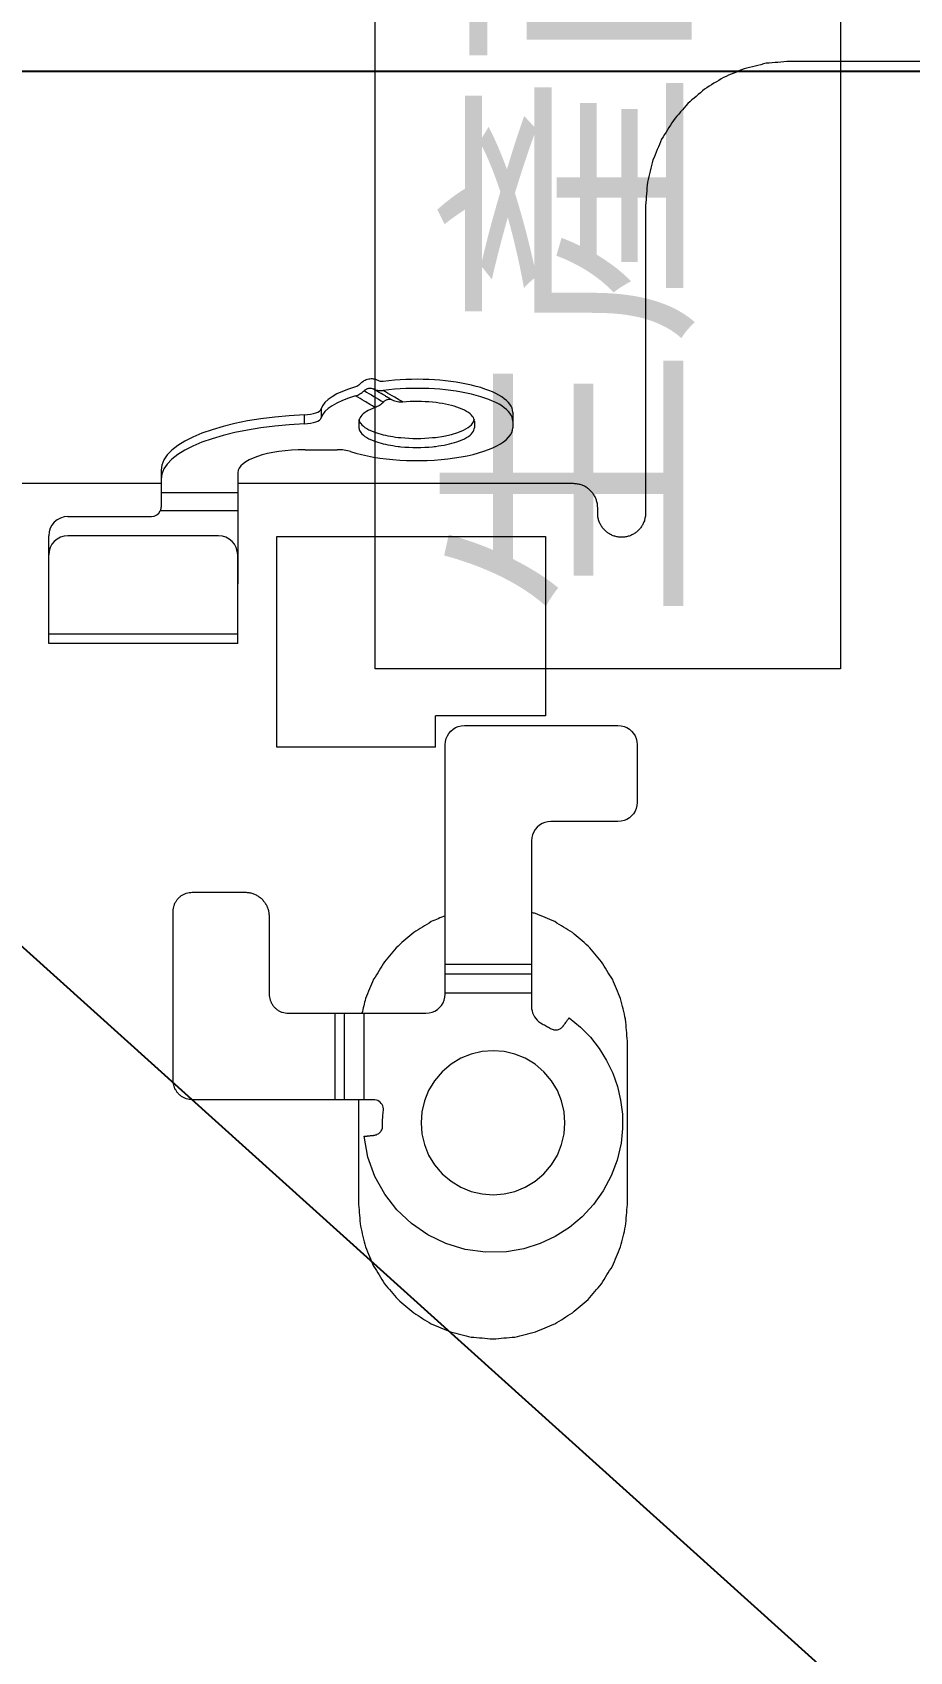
# Model space of a CAD drawing. Header units: millimetres. Extents: x 1863 to 2194, y 977 to 1295.
# Drawn here: x 1919.47 to 1928.61, y 1222.01 to 1238.87 of the extents above; entities that cross this region are included whole.
import ezdxf

# ---------------------------------------------------------------- set-up
doc = ezdxf.new("R2010")
doc.units = ezdxf.units.MM
doc.layers.add('05 Tray 實際版框', color=220, linetype='Continuous', lineweight=25)
doc.layers.add('2', color=7, linetype='Continuous', true_color=0xffffff)
doc.layers.add('BMLJ', color=4, linetype='Continuous')
doc.styles.add('CHINE', font='')
doc.styles.get("Standard").update_dxf_attribs({"font": 'txt', "bigfont": 'gbcbig.shx'})
doc.styles.get('CHINE').set_extended_font_data('微軟正黑體')
doc.dimstyles.new('ISO-25', dxfattribs={"dimtxt": 2.5, "dimasz": 2.5, "dimexe": 1.25, "dimexo": 0.625, "dimtad": 1, "dimtxsty": 'Standard', "dimcen": 2.5, "dimadec": 0, "dimazin": 0, "dimtfac": 1, "dimtmove": 0, "dimatfit": 3, "dimfxl": 1, "dimarcsym": 0})

# ---------------------------------------------------------------- blocks, each defined once
blk = doc.blocks.new('*D8')
at = {"layer": 'BMLJ', "color": 0, "lineweight": -2, "transparency": 16777216}
for p, q in [((2012.465, 1238.46), (1865.418, 1238.46)), ((1866.668, 1235.96), (1866.668, 1154.96)), ((2012.465, 1152.46), (1865.418, 1152.46))]:
    blk.add_line(p, q, dxfattribs=at)
at = {"layer": 'BMLJ', "color": 0, "transparency": 16777216}
for points in [[(1866.251, 1235.96), (1867.084, 1235.96), (1866.668, 1238.46)], [(1866.251, 1154.96), (1867.084, 1154.96), (1866.668, 1152.46)]]:
    blk.add_solid(points, dxfattribs=at)
at = {"layer": 'BMLJ', "color": 0, "transparency": 16777216, "insert": (1864.793, 1195.46), "char_height": 2.5, "attachment_point": 5, "rotation": 90}
blk.add_mtext('86', dxfattribs=at)

msp = doc.modelspace()

# ---------------------------------------------------------------- linework, layer by layer
at = {"layer": '05 Tray 實際版框', "color": 5, "lineweight": 13}
msp.add_lwpolyline([(1923.04, 1232.24), (1923.04, 1249.121), (1927.889, 1249.121), (1927.889, 1232.24)], close=True, dxfattribs=at)
at = {"layer": '2', "color": 35, "linetype": 'Continuous', "lineweight": 18}
for p, q in [((1922.304, 1234.79), (1922.304, 1234.884)), ((1922.478, 1234.945), (1922.478, 1234.851)), ((1924.474, 1234.912), (1924.474, 1234.75)), ((1922.874, 1234.742), (1922.874, 1234.818)), ((1924.074, 1234.818), (1924.074, 1234.75)), ((1922.31, 1234.521), (1922.645, 1234.521)), ((1920.81, 1234.307), (1920.81, 1233.925)), ((1921.61, 1234.282), (1921.61, 1233.124)), ((1920.81, 1234.074), (1921.61, 1234.074)), ((1919.84, 1233.825), (1920.71, 1233.825)), ((1921.61, 1233.886), (1920.802, 1233.886)), ((1919.64, 1232.505), (1919.64, 1233.625)), ((1921.409, 1233.625), (1919.84, 1233.625)), ((1921.609, 1232.505), (1921.609, 1233.425)), ((1921.61, 1233.124), (1921.609, 1233.124)), ((1919.64, 1232.605), (1921.609, 1232.605)), ((1921.609, 1232.505), (1919.64, 1232.505)), ((1923.671, 1231.423), (1923.671, 1231.75)), ((1924.814, 1231.75), (1923.671, 1231.75)), ((1923.852, 1231.612), (1923.878, 1231.628)), ((1923.878, 1231.628), (1923.907, 1231.64)), ((1923.907, 1231.64), (1923.938, 1231.647)), ((1923.938, 1231.647), (1923.97, 1231.65)), ((1923.97, 1231.65), (1925.57, 1231.65)), ((1925.57, 1231.65), (1925.603, 1231.647)), ((1925.603, 1231.647), (1925.634, 1231.64)), ((1925.634, 1231.64), (1925.662, 1231.628)), ((1925.662, 1231.628), (1925.689, 1231.612)), ((1923.771, 1231.45), (1923.774, 1231.483)), ((1923.771, 1228.854), (1923.771, 1231.45)), ((1923.774, 1231.483), (1923.781, 1231.513)), ((1923.781, 1231.513), (1923.793, 1231.542)), ((1923.793, 1231.542), (1923.809, 1231.568)), ((1923.809, 1231.568), (1923.829, 1231.592)), ((1923.829, 1231.592), (1923.852, 1231.612)), ((1925.689, 1231.612), (1925.712, 1231.592)), ((1925.712, 1231.592), (1925.732, 1231.568)), ((1925.732, 1231.568), (1925.748, 1231.542)), ((1925.748, 1231.542), (1925.76, 1231.513)), ((1925.76, 1231.513), (1925.767, 1231.483)), ((1925.767, 1231.483), (1925.77, 1231.45)), ((1925.77, 1231.45), (1925.77, 1230.85)), ((1925.76, 1230.787), (1925.748, 1230.758)), ((1925.767, 1230.818), (1925.76, 1230.787)), ((1925.77, 1230.85), (1925.767, 1230.818)), ((1924.753, 1230.612), (1924.729, 1230.592)), ((1924.779, 1230.628), (1924.753, 1230.612)), ((1924.808, 1230.64), (1924.779, 1230.628)), ((1924.838, 1230.648), (1924.808, 1230.64)), ((1924.871, 1230.65), (1924.838, 1230.648)), ((1925.57, 1230.65), (1924.871, 1230.65)), ((1925.603, 1230.653), (1925.57, 1230.65)), ((1925.634, 1230.66), (1925.603, 1230.653)), ((1925.662, 1230.673), (1925.634, 1230.66)), ((1925.689, 1230.689), (1925.662, 1230.673)), ((1925.712, 1230.709), (1925.689, 1230.689)), ((1925.732, 1230.732), (1925.712, 1230.709)), ((1925.748, 1230.758), (1925.732, 1230.732)), ((1924.673, 1230.483), (1924.67, 1230.45)), ((1924.67, 1230.45), (1924.67, 1228.722)), ((1924.68, 1230.513), (1924.673, 1230.483)), ((1924.693, 1230.542), (1924.68, 1230.513)), ((1924.709, 1230.568), (1924.693, 1230.542)), ((1924.729, 1230.592), (1924.709, 1230.568)), ((1923.771, 1229.164), (1924.67, 1229.164)), ((1923.771, 1229.064), (1924.67, 1229.064)), ((1923.732, 1228.736), (1923.749, 1228.762)), ((1923.749, 1228.762), (1923.761, 1228.791)), ((1923.761, 1228.791), (1923.768, 1228.822)), ((1923.768, 1228.822), (1923.771, 1228.854)), ((1924.67, 1228.864), (1923.771, 1228.864)), ((1922.623, 1228.654), (1923.57, 1228.654)), ((1922.623, 1227.754), (1922.623, 1228.654)), ((1922.723, 1227.754), (1922.723, 1228.654)), ((1922.923, 1228.654), (1922.923, 1227.754)), ((1923.57, 1228.654), (1923.603, 1228.657)), ((1923.603, 1228.657), (1923.634, 1228.664)), ((1923.634, 1228.664), (1923.663, 1228.676)), ((1923.663, 1228.676), (1923.689, 1228.693)), ((1923.689, 1228.693), (1923.712, 1228.713)), ((1923.712, 1228.713), (1923.732, 1228.736)), ((1924.67, 1228.722), (1924.671, 1228.7)), ((1924.671, 1228.7), (1924.675, 1228.678)), ((1924.675, 1228.678), (1924.681, 1228.657)), ((1924.681, 1228.657), (1924.69, 1228.636)), ((1924.69, 1228.636), (1924.7, 1228.617)), ((1924.7, 1228.617), (1924.713, 1228.599)), ((1924.713, 1228.599), (1924.728, 1228.583)), ((1925.045, 1228.584), (1925.052, 1228.593)), ((1925.052, 1228.593), (1925.057, 1228.601)), ((1925.057, 1228.601), (1925.059, 1228.603)), ((1925.059, 1228.603), (1925.061, 1228.605)), ((1925.061, 1228.605), (1925.062, 1228.606)), ((1925.062, 1228.606), (1925.179, 1228.511)), ((1925.062, 1228.606), (1925.062, 1228.606)), ((1924.728, 1228.583), (1924.744, 1228.568)), ((1924.744, 1228.568), (1924.762, 1228.555)), ((1924.762, 1228.555), (1924.782, 1228.543)), ((1924.868, 1228.496), (1924.876, 1228.491)), ((1924.876, 1228.491), (1924.884, 1228.487)), ((1924.884, 1228.487), (1924.894, 1228.484)), ((1924.894, 1228.484), (1924.903, 1228.482)), ((1924.903, 1228.482), (1924.913, 1228.481)), ((1924.913, 1228.481), (1924.922, 1228.481)), ((1924.922, 1228.481), (1924.932, 1228.482)), ((1924.932, 1228.482), (1924.941, 1228.483)), ((1924.941, 1228.483), (1924.951, 1228.486)), ((1924.951, 1228.486), (1924.959, 1228.489)), ((1924.959, 1228.489), (1924.967, 1228.493)), ((1924.967, 1228.493), (1924.975, 1228.498)), ((1924.975, 1228.498), (1924.982, 1228.503)), ((1924.982, 1228.503), (1924.99, 1228.509)), ((1924.99, 1228.509), (1924.996, 1228.515)), ((1924.996, 1228.515), (1925.001, 1228.522)), ((1925.001, 1228.522), (1925.007, 1228.531)), ((1925.02, 1228.549), (1925.026, 1228.557)), ((1925.026, 1228.557), (1925.032, 1228.564)), ((1925.032, 1228.564), (1925.036, 1228.571)), ((1925.036, 1228.571), (1925.041, 1228.578)), ((1925.041, 1228.578), (1925.045, 1228.584)), ((1925.179, 1228.511), (1925.284, 1228.404)), ((1924.154, 1228.255), (1924.041, 1228.229)), ((1924.269, 1228.264), (1924.154, 1228.255)), ((1924.383, 1228.255), (1924.269, 1228.264)), ((1924.496, 1228.229), (1924.383, 1228.255)), ((1925.284, 1228.404), (1925.375, 1228.288)), ((1925.375, 1228.288), (1925.452, 1228.163)), ((1923.831, 1228.124), (1923.738, 1228.044)), ((1923.933, 1228.185), (1923.831, 1228.124)), ((1924.041, 1228.229), (1923.933, 1228.185)), ((1924.604, 1228.185), (1924.496, 1228.229)), ((1924.706, 1228.124), (1924.604, 1228.185)), ((1924.799, 1228.044), (1924.706, 1228.124)), ((1925.452, 1228.163), (1925.516, 1228.031)), ((1923.659, 1227.952), (1923.598, 1227.85)), ((1923.738, 1228.044), (1923.659, 1227.952)), ((1924.878, 1227.952), (1924.799, 1228.044)), ((1924.939, 1227.85), (1924.878, 1227.952)), ((1925.516, 1228.031), (1925.564, 1227.892)), ((1923.026, 1227.754), (1922.623, 1227.754)), ((1923.027, 1227.754), (1923.026, 1227.754)), ((1923.054, 1227.75), (1923.038, 1227.754)), ((1923.069, 1227.745), (1923.054, 1227.75)), ((1923.082, 1227.737), (1923.069, 1227.745)), ((1923.554, 1227.742), (1923.527, 1227.629)), ((1923.598, 1227.85), (1923.554, 1227.742)), ((1924.983, 1227.742), (1924.939, 1227.85)), ((1925.01, 1227.629), (1924.983, 1227.742)), ((1925.564, 1227.892), (1925.598, 1227.749)), ((1925.598, 1227.749), (1925.616, 1227.602)), ((1923.094, 1227.728), (1923.082, 1227.737)), ((1923.105, 1227.716), (1923.094, 1227.728)), ((1923.113, 1227.704), (1923.105, 1227.716)), ((1923.12, 1227.69), (1923.113, 1227.704)), ((1923.124, 1227.675), (1923.12, 1227.69)), ((1923.12, 1227.58), (1923.121, 1227.596)), ((1923.12, 1227.564), (1923.12, 1227.58)), ((1923.121, 1227.596), (1923.123, 1227.612)), ((1923.123, 1227.612), (1923.124, 1227.627)), ((1923.126, 1227.659), (1923.124, 1227.675)), ((1923.124, 1227.627), (1923.126, 1227.643)), ((1923.126, 1227.643), (1923.126, 1227.659)), ((1923.527, 1227.629), (1923.519, 1227.514)), ((1925.018, 1227.514), (1925.01, 1227.629)), ((1925.616, 1227.602), (1925.617, 1227.453)), ((1923.079, 1227.403), (1923.087, 1227.409)), ((1923.087, 1227.409), (1923.093, 1227.416)), ((1923.093, 1227.416), (1923.099, 1227.423)), ((1923.099, 1227.423), (1923.104, 1227.431)), ((1923.104, 1227.431), (1923.109, 1227.44)), ((1923.109, 1227.44), (1923.113, 1227.449)), ((1923.113, 1227.449), (1923.116, 1227.457)), ((1923.116, 1227.457), (1923.117, 1227.467)), ((1923.117, 1227.467), (1923.118, 1227.476)), ((1923.118, 1227.476), (1923.119, 1227.486)), ((1923.119, 1227.549), (1923.12, 1227.564)), ((1923.119, 1227.533), (1923.119, 1227.549)), ((1923.119, 1227.517), (1923.119, 1227.533)), ((1923.119, 1227.502), (1923.119, 1227.517)), ((1923.119, 1227.486), (1923.119, 1227.502)), ((1923.519, 1227.514), (1923.527, 1227.399)), ((1925.01, 1227.399), (1925.018, 1227.514)), ((1925.617, 1227.453), (1925.602, 1227.303)), ((1922.966, 1227.157), (1922.926, 1227.373)), ((1922.926, 1227.373), (1922.928, 1227.373)), ((1922.928, 1227.373), (1922.933, 1227.374)), ((1922.933, 1227.374), (1922.936, 1227.374)), ((1922.936, 1227.374), (1922.942, 1227.375)), ((1922.941, 1227.375), (1922.949, 1227.375)), ((1922.947, 1227.375), (1922.953, 1227.376)), ((1922.953, 1227.376), (1922.961, 1227.377)), ((1922.958, 1227.376), (1922.963, 1227.377)), ((1922.961, 1227.377), (1922.968, 1227.378)), ((1922.968, 1227.378), (1922.977, 1227.379)), ((1923, 1227.381), (1923.02, 1227.383)), ((1923.029, 1227.384), (1923.038, 1227.385)), ((1923.038, 1227.385), (1923.046, 1227.387)), ((1923.046, 1227.387), (1923.055, 1227.39)), ((1923.055, 1227.39), (1923.063, 1227.394)), ((1923.063, 1227.394), (1923.071, 1227.398)), ((1923.071, 1227.398), (1923.079, 1227.403)), ((1923.527, 1227.399), (1923.554, 1227.287)), ((1923.554, 1227.287), (1923.598, 1227.178)), ((1924.939, 1227.178), (1924.983, 1227.287)), ((1924.983, 1227.287), (1925.01, 1227.399)), ((1925.602, 1227.303), (1925.562, 1227.126)), ((1923.039, 1226.956), (1922.966, 1227.157)), ((1923.598, 1227.178), (1923.659, 1227.077)), ((1923.659, 1227.077), (1923.738, 1226.984)), ((1924.799, 1226.984), (1924.878, 1227.077)), ((1924.878, 1227.077), (1924.939, 1227.178)), ((1925.562, 1227.126), (1925.5, 1226.96)), ((1923.14, 1226.772), (1923.039, 1226.956)), ((1923.738, 1226.984), (1923.831, 1226.905)), ((1923.831, 1226.905), (1923.933, 1226.843)), ((1924.604, 1226.843), (1924.706, 1226.905)), ((1924.706, 1226.905), (1924.799, 1226.984)), ((1925.5, 1226.96), (1925.417, 1226.805)), ((1923.268, 1226.607), (1923.14, 1226.772)), ((1923.933, 1226.843), (1924.041, 1226.799)), ((1924.041, 1226.799), (1924.154, 1226.773)), ((1924.154, 1226.773), (1924.269, 1226.764)), ((1924.269, 1226.764), (1924.383, 1226.773)), ((1924.383, 1226.773), (1924.496, 1226.799)), ((1924.496, 1226.799), (1924.604, 1226.843)), ((1925.417, 1226.805), (1925.316, 1226.662)), ((1923.419, 1226.465), (1923.268, 1226.607)), ((1925.316, 1226.662), (1925.198, 1226.535)), ((1923.589, 1226.347), (1923.419, 1226.465)), ((1925.064, 1226.424), (1924.917, 1226.33)), ((1925.198, 1226.535), (1925.064, 1226.424)), ((1923.777, 1226.257), (1923.589, 1226.347)), ((1923.978, 1226.195), (1923.777, 1226.257)), ((1924.758, 1226.256), (1924.588, 1226.202)), ((1924.917, 1226.33), (1924.758, 1226.256)), ((1924.19, 1226.166), (1923.978, 1226.195)), ((1924.409, 1226.171), (1924.19, 1226.166)), ((1924.588, 1226.202), (1924.409, 1226.171))]:
    msp.add_line(p, q, dxfattribs=at)
for centre, radius, start, end in [((1919.84, 1233.625), 0.2, 90, 180), ((1920.71, 1233.925), 0.1, 270, 336.9208), ((1919.84, 1233.425), 0.2, 90, 180), ((1921.409, 1233.425), 0.2, 0, 90)]:
    msp.add_arc(centre, radius, start, end, dxfattribs=at)
for centre, major_axis, start_param, end_param in [((1923.474, 1234.912), (-1, 0), 5.402589, 6.185096), ((1923.474, 1234.912), (-1, 0), 3.141667, 5.069387), ((1923.474, 1234.818), (-1, 0), 3.141519, 5.069387), ((1923.474, 1234.818), (-1, 0), 5.402589, 6.185096), ((1923.474, 1234.818), (0.6, 0), 1.290765, 1.814364), ((1923.474, 1234.818), (0.6, 0), 0.80363, 1.290765), ((1922.51, 1234.307), (-1.7, 0), 4.834142, 6.283185), ((1922.279, 1234.952), (0.2, 0), 4.834142, 6.185117), ((1922.279, 1234.858), (-0.2, 0), 1.69255, 3.043525), ((1923.474, 1234.818), (0.6, 0), 2.374426, 2.898025), ((1923.474, 1234.844), (-0.6, 0), 1.901808, 3.141593), ((1923.474, 1234.818), (0.6, 0), 0.243568, 0.80363), ((1923.474, 1234.818), (0.6, 0), 0, 0.243568), ((1922.51, 1234.213), (1.7, 0), 1.69255, 3.141593), ((1923.474, 1234.75), (1, 0), 3.950717, 6.283267), ((1923.474, 1234.844), (-0.6, 0), 0.243568, 0.80363), ((1923.474, 1234.75), (0.6, 0), 3.38516, 3.945222), ((1923.474, 1234.844), (-0.6, 0), 0.80363, 0.854607), ((1923.474, 1234.844), (-0.6, 0), 0.85461, 1.239785), ((1923.474, 1234.75), (0.6, 0), 5.479556, 6.039617), ((1923.474, 1234.75), (0.6, 0), 6.039617, 6.283185), ((1922.31, 1234.282), (-0.7, 0), 4.712389, 6.283185), ((1922.645, 1234.453), (-0.2, 0), 3.950717, 4.712389), ((1923.474, 1234.75), (0.6, 0), 3.945261, 3.996203), ((1923.474, 1234.75), (0.6, 0), 3.996203, 4.381377), ((1923.474, 1234.844), (-0.6, 0), 1.239785, 1.290765), ((1923.474, 1234.75), (0.6, 0), 4.381377, 4.432358), ((1923.474, 1234.844), (-0.6, 0), 1.290765, 1.850827), ((1923.474, 1234.75), (0.6, 0), 4.432358, 4.99242), ((1923.474, 1234.844), (-0.6, 0), 1.850827, 1.901808), ((1923.474, 1234.75), (0.6, 0), 4.99242, 5.043401), ((1923.474, 1234.75), (0.6, 0), 5.043401, 5.479556)]:
    msp.add_ellipse(centre, major_axis=major_axis, ratio=0.34202, start_param=start_param, end_param=end_param, dxfattribs=at)
for points, degree in [([(1927.115, 1238.544), (1927.038, 1238.525), (1926.961, 1238.506), (1926.884, 1238.487)], 3), ([(1927.358, 1238.564), (1927.277, 1238.557), (1927.196, 1238.551), (1927.115, 1238.544)], 3), ([(1930.185, 1238.564), (1927.358, 1238.564)], 1), ([(1926.669, 1238.397), (1926.603, 1238.356), (1926.538, 1238.315), (1926.472, 1238.275)], 3), ([(1926.884, 1238.487), (1926.812, 1238.457), (1926.741, 1238.427), (1926.669, 1238.397)], 3), ([(1926.472, 1238.275), (1926.414, 1238.225), (1926.356, 1238.175), (1926.297, 1238.125)], 3), ([(1926.297, 1238.125), (1926.247, 1238.066), (1926.197, 1238.008), (1926.147, 1237.95)], 3), ([(1926.147, 1237.95), (1926.107, 1237.884), (1926.066, 1237.819), (1926.025, 1237.753)], 3), ([(1926.025, 1237.753), (1925.995, 1237.682), (1925.965, 1237.61), (1925.934, 1237.538)], 3), ([(1925.934, 1237.538), (1925.915, 1237.461), (1925.896, 1237.384), (1925.877, 1237.307)], 3), ([(1925.877, 1237.307), (1925.871, 1237.226), (1925.864, 1237.145), (1925.858, 1237.064)], 3), ([(1925.858, 1237.064), (1925.858, 1233.86)], 1), ([(1922.881, 1235.203), (1922.868, 1235.19), (1922.852, 1235.18), (1922.837, 1235.176)], 3), ([(1923.124, 1235.232), (1923.106, 1235.23), (1923.088, 1235.233), (1923.072, 1235.241)], 3), ([(1922.93, 1235.027), (1922.899, 1235.045), (1922.868, 1235.063), (1922.837, 1235.082)], 3), ([(1922.926, 1235.136), (1922.993, 1235.096), (1923.06, 1235.056), (1923.127, 1235.017)], 3), ([(1923.042, 1234.96), (1923.004, 1234.982), (1922.967, 1235.004), (1922.93, 1235.027)], 3), ([(1923.217, 1235.083), (1923.186, 1235.102), (1923.155, 1235.12), (1923.124, 1235.138)], 3), ([(1923.329, 1235.017), (1923.292, 1235.039), (1923.254, 1235.061), (1923.217, 1235.083)], 3), ([(1922.891, 1234.867), (1922.88, 1234.851), (1922.874, 1234.835), (1922.874, 1234.818)], 3), ([(1922.891, 1234.794), (1922.881, 1234.808), (1922.875, 1234.822), (1922.874, 1234.836)], 3), ([(1922.874, 1234.742), (1922.875, 1234.728), (1922.881, 1234.714), (1922.891, 1234.7)], 3), ([(1920.81, 1234.168), (1918.952, 1234.168)], 1), ([(1925.108, 1234.168), (1921.61, 1234.168)], 1), ([(1925.149, 1234.164), (1925.135, 1234.165), (1925.122, 1234.167), (1925.108, 1234.168)], 3), ([(1925.187, 1234.155), (1925.175, 1234.158), (1925.162, 1234.161), (1925.149, 1234.164)], 3), ([(1925.223, 1234.14), (1925.211, 1234.145), (1925.199, 1234.15), (1925.187, 1234.155)], 3), ([(1925.256, 1234.119), (1925.245, 1234.126), (1925.234, 1234.133), (1925.223, 1234.14)], 3), ([(1925.285, 1234.094), (1925.276, 1234.103), (1925.266, 1234.111), (1925.256, 1234.119)], 3), ([(1925.31, 1234.065), (1925.302, 1234.075), (1925.294, 1234.085), (1925.285, 1234.094)], 3), ([(1925.331, 1234.032), (1925.324, 1234.043), (1925.317, 1234.054), (1925.31, 1234.065)], 3), ([(1925.346, 1233.997), (1925.341, 1234.009), (1925.336, 1234.02), (1925.331, 1234.032)], 3), ([(1925.356, 1233.958), (1925.352, 1233.971), (1925.349, 1233.984), (1925.346, 1233.997)], 3), ([(1920.81, 1233.925), (1920.81, 1233.912), (1920.807, 1233.899), (1920.802, 1233.886)], 3), ([(1925.359, 1233.918), (1925.358, 1233.931), (1925.357, 1233.945), (1925.356, 1233.958)], 3), ([(1925.359, 1233.86), (1925.359, 1233.918)], 1), ([(1925.362, 1233.819), (1925.361, 1233.833), (1925.36, 1233.846), (1925.359, 1233.86)], 3), ([(1925.371, 1233.78), (1925.368, 1233.793), (1925.365, 1233.806), (1925.362, 1233.819)], 3), ([(1925.854, 1233.819), (1925.851, 1233.806), (1925.848, 1233.793), (1925.845, 1233.78)], 3), ([(1925.858, 1233.86), (1925.857, 1233.846), (1925.856, 1233.833), (1925.854, 1233.819)], 3), ([(1925.387, 1233.745), (1925.381, 1233.757), (1925.376, 1233.769), (1925.371, 1233.78)], 3), ([(1925.407, 1233.712), (1925.4, 1233.723), (1925.393, 1233.734), (1925.387, 1233.745)], 3), ([(1925.432, 1233.683), (1925.423, 1233.692), (1925.415, 1233.702), (1925.407, 1233.712)], 3), ([(1925.461, 1233.658), (1925.451, 1233.666), (1925.441, 1233.674), (1925.432, 1233.683)], 3), ([(1925.493, 1233.637), (1925.482, 1233.644), (1925.471, 1233.651), (1925.461, 1233.658)], 3), ([(1925.756, 1233.658), (1925.745, 1233.651), (1925.734, 1233.644), (1925.723, 1233.637)], 3), ([(1925.785, 1233.683), (1925.775, 1233.674), (1925.766, 1233.666), (1925.756, 1233.658)], 3), ([(1925.81, 1233.712), (1925.802, 1233.702), (1925.793, 1233.692), (1925.785, 1233.683)], 3), ([(1925.83, 1233.745), (1925.823, 1233.734), (1925.817, 1233.723), (1925.81, 1233.712)], 3), ([(1925.845, 1233.78), (1925.84, 1233.769), (1925.835, 1233.757), (1925.83, 1233.745)], 3), ([(1922.016, 1231.423), (1922.016, 1233.617)], 1), ([(1922.016, 1233.617), (1924.814, 1233.617)], 1), ([(1924.814, 1233.617), (1924.814, 1231.75)], 1), ([(1925.529, 1233.622), (1925.517, 1233.627), (1925.505, 1233.632), (1925.493, 1233.637)], 3), ([(1925.567, 1233.613), (1925.555, 1233.616), (1925.542, 1233.619), (1925.529, 1233.622)], 3), ([(1925.608, 1233.61), (1925.594, 1233.611), (1925.581, 1233.612), (1925.567, 1233.613)], 3), ([(1925.649, 1233.613), (1925.635, 1233.612), (1925.622, 1233.611), (1925.608, 1233.61)], 3), ([(1925.687, 1233.622), (1925.674, 1233.619), (1925.662, 1233.616), (1925.649, 1233.613)], 3), ([(1925.723, 1233.637), (1925.711, 1233.632), (1925.699, 1233.627), (1925.687, 1233.622)], 3), ([(1923.671, 1231.423), (1922.016, 1231.423)], 1), ([(1920.939, 1229.747), (1920.941, 1229.757), (1920.944, 1229.767), (1920.946, 1229.777)], 3), ([(1920.946, 1229.777), (1920.95, 1229.787), (1920.954, 1229.796), (1920.959, 1229.806)], 3), ([(1920.959, 1229.806), (1920.964, 1229.815), (1920.969, 1229.824), (1920.975, 1229.832)], 3), ([(1920.975, 1229.832), (1920.981, 1229.84), (1920.988, 1229.848), (1920.995, 1229.856)], 3), ([(1920.995, 1229.856), (1921.002, 1229.862), (1921.01, 1229.869), (1921.018, 1229.876)], 3), ([(1921.018, 1229.876), (1921.027, 1229.881), (1921.035, 1229.886), (1921.044, 1229.892)], 3), ([(1921.044, 1229.892), (1921.054, 1229.896), (1921.063, 1229.9), (1921.073, 1229.904)], 3), ([(1921.073, 1229.904), (1921.083, 1229.906), (1921.093, 1229.909), (1921.104, 1229.911)], 3), ([(1921.104, 1229.911), (1921.115, 1229.912), (1921.125, 1229.913), (1921.136, 1229.914)], 3), ([(1921.136, 1229.914), (1921.686, 1229.914)], 1), ([(1921.686, 1229.914), (1921.699, 1229.913), (1921.713, 1229.912), (1921.727, 1229.911)], 3), ([(1921.727, 1229.911), (1921.739, 1229.908), (1921.752, 1229.905), (1921.765, 1229.901)], 3), ([(1921.765, 1229.901), (1921.777, 1229.896), (1921.789, 1229.891), (1921.801, 1229.886)], 3), ([(1921.801, 1229.886), (1921.812, 1229.879), (1921.823, 1229.873), (1921.834, 1229.866)], 3), ([(1921.834, 1229.866), (1921.844, 1229.858), (1921.853, 1229.849), (1921.863, 1229.841)], 3), ([(1921.863, 1229.841), (1921.871, 1229.831), (1921.88, 1229.821), (1921.888, 1229.812)], 3), ([(1921.888, 1229.812), (1921.895, 1229.801), (1921.902, 1229.79), (1921.908, 1229.779)], 3), ([(1921.908, 1229.779), (1921.913, 1229.767), (1921.919, 1229.755), (1921.924, 1229.743)], 3), ([(1920.936, 1229.714), (1920.937, 1229.725), (1920.938, 1229.736), (1920.939, 1229.747)], 3), ([(1920.936, 1227.954), (1920.936, 1229.714)], 1), ([(1921.924, 1229.743), (1921.927, 1229.73), (1921.93, 1229.717), (1921.933, 1229.705)], 3), ([(1921.933, 1229.705), (1921.934, 1229.691), (1921.935, 1229.678), (1921.936, 1229.664)], 3), ([(1921.936, 1229.664), (1921.936, 1228.854)], 1), ([(1923.625, 1229.608), (1923.564, 1229.57), (1923.503, 1229.532), (1923.442, 1229.494)], 3), ([(1923.771, 1229.67), (1923.722, 1229.649), (1923.674, 1229.628), (1923.625, 1229.608)], 3), ([(1924.711, 1229.693), (1924.697, 1229.696), (1924.684, 1229.699), (1924.67, 1229.703)], 3), ([(1924.911, 1229.608), (1924.845, 1229.636), (1924.778, 1229.665), (1924.711, 1229.693)], 3), ([(1925.095, 1229.494), (1925.034, 1229.532), (1924.973, 1229.57), (1924.911, 1229.608)], 3), ([(1923.442, 1229.494), (1923.387, 1229.447), (1923.333, 1229.401), (1923.279, 1229.354)], 3), ([(1925.258, 1229.354), (1925.204, 1229.401), (1925.149, 1229.447), (1925.095, 1229.494)], 3), ([(1923.279, 1229.354), (1923.232, 1229.3), (1923.185, 1229.245), (1923.139, 1229.191)], 3), ([(1925.398, 1229.191), (1925.351, 1229.245), (1925.305, 1229.3), (1925.258, 1229.354)], 3), ([(1923.139, 1229.191), (1923.101, 1229.13), (1923.063, 1229.069), (1923.025, 1229.008)], 3), ([(1925.512, 1229.008), (1925.474, 1229.069), (1925.436, 1229.13), (1925.398, 1229.191)], 3), ([(1923.025, 1229.008), (1922.997, 1228.941), (1922.968, 1228.874), (1922.94, 1228.807)], 3), ([(1925.597, 1228.807), (1925.568, 1228.874), (1925.54, 1228.941), (1925.512, 1229.008)], 3), ([(1921.936, 1228.854), (1921.937, 1228.843), (1921.938, 1228.832), (1921.939, 1228.822)], 3), ([(1921.939, 1228.822), (1921.941, 1228.811), (1921.944, 1228.801), (1921.946, 1228.791)], 3), ([(1921.946, 1228.791), (1921.951, 1228.781), (1921.955, 1228.772), (1921.959, 1228.762)], 3), ([(1921.959, 1228.762), (1921.964, 1228.753), (1921.969, 1228.745), (1921.975, 1228.736)], 3), ([(1922.94, 1228.807), (1922.928, 1228.756), (1922.915, 1228.705), (1922.903, 1228.654)], 3), ([(1925.65, 1228.591), (1925.632, 1228.663), (1925.614, 1228.735), (1925.597, 1228.807)], 3), ([(1921.975, 1228.736), (1921.981, 1228.728), (1921.988, 1228.72), (1921.995, 1228.713)], 3), ([(1921.995, 1228.713), (1922.003, 1228.706), (1922.01, 1228.699), (1922.018, 1228.693)], 3), ([(1922.018, 1228.693), (1922.027, 1228.687), (1922.036, 1228.682), (1922.044, 1228.676)], 3), ([(1922.044, 1228.676), (1922.054, 1228.672), (1922.063, 1228.668), (1922.073, 1228.664)], 3), ([(1922.073, 1228.664), (1922.083, 1228.662), (1922.094, 1228.659), (1922.104, 1228.657)], 3), ([(1922.104, 1228.657), (1922.115, 1228.656), (1922.126, 1228.655), (1922.136, 1228.654)], 3), ([(1922.136, 1228.654), (1922.623, 1228.654)], 1), ([(1925.668, 1228.364), (1925.662, 1228.44), (1925.656, 1228.516), (1925.65, 1228.591)], 3), ([(1924.996, 1228.516), (1925, 1228.521), (1925.004, 1228.526), (1925.007, 1228.531)], 3), ([(1925.03, 1228.562), (1925.031, 1228.563), (1925.032, 1228.564), (1925.032, 1228.565)], 3), ([(1925.668, 1226.664), (1925.668, 1228.364)], 1), ([(1920.939, 1227.922), (1920.938, 1227.932), (1920.937, 1227.943), (1920.936, 1227.954)], 3), ([(1920.946, 1227.891), (1920.944, 1227.901), (1920.941, 1227.911), (1920.939, 1227.922)], 3), ([(1920.959, 1227.862), (1920.954, 1227.872), (1920.95, 1227.881), (1920.946, 1227.891)], 3), ([(1920.975, 1227.836), (1920.969, 1227.845), (1920.964, 1227.853), (1920.959, 1227.862)], 3), ([(1920.995, 1227.813), (1920.988, 1227.82), (1920.981, 1227.828), (1920.975, 1227.836)], 3), ([(1921.018, 1227.793), (1921.01, 1227.799), (1921.002, 1227.806), (1920.995, 1227.813)], 3), ([(1921.044, 1227.776), (1921.035, 1227.782), (1921.027, 1227.787), (1921.018, 1227.793)], 3), ([(1921.073, 1227.764), (1921.063, 1227.768), (1921.054, 1227.772), (1921.044, 1227.776)], 3), ([(1921.104, 1227.757), (1921.093, 1227.759), (1921.083, 1227.762), (1921.073, 1227.764)], 3), ([(1921.136, 1227.754), (1921.125, 1227.755), (1921.115, 1227.756), (1921.104, 1227.757)], 3), ([(1922.623, 1227.754), (1921.136, 1227.754)], 1), ([(1922.869, 1227.754), (1922.869, 1226.664)], 1), ([(1922.869, 1226.664), (1922.875, 1226.589), (1922.881, 1226.513), (1922.887, 1226.437)], 3), ([(1925.65, 1226.437), (1925.656, 1226.513), (1925.662, 1226.589), (1925.668, 1226.664)], 3), ([(1922.887, 1226.437), (1922.905, 1226.365), (1922.922, 1226.294), (1922.94, 1226.222)], 3), ([(1925.597, 1226.222), (1925.614, 1226.294), (1925.632, 1226.365), (1925.65, 1226.437)], 3), ([(1922.94, 1226.222), (1922.968, 1226.155), (1922.997, 1226.088), (1923.025, 1226.021)], 3), ([(1925.512, 1226.021), (1925.54, 1226.088), (1925.568, 1226.155), (1925.597, 1226.222)], 3), ([(1923.025, 1226.021), (1923.063, 1225.96), (1923.101, 1225.899), (1923.139, 1225.838)], 3), ([(1925.398, 1225.838), (1925.436, 1225.899), (1925.474, 1225.96), (1925.512, 1226.021)], 3), ([(1923.139, 1225.838), (1923.185, 1225.783), (1923.232, 1225.729), (1923.279, 1225.674)], 3), ([(1925.258, 1225.674), (1925.305, 1225.729), (1925.351, 1225.783), (1925.398, 1225.838)], 3), ([(1923.279, 1225.674), (1923.333, 1225.628), (1923.387, 1225.581), (1923.442, 1225.534)], 3), ([(1925.095, 1225.534), (1925.149, 1225.581), (1925.204, 1225.628), (1925.258, 1225.674)], 3), ([(1923.442, 1225.534), (1923.503, 1225.497), (1923.564, 1225.459), (1923.625, 1225.421)], 3), ([(1923.625, 1225.421), (1923.692, 1225.392), (1923.759, 1225.364), (1923.826, 1225.336)], 3), ([(1924.711, 1225.336), (1924.778, 1225.364), (1924.845, 1225.392), (1924.911, 1225.421)], 3), ([(1924.911, 1225.421), (1924.973, 1225.459), (1925.034, 1225.497), (1925.095, 1225.534)], 3), ([(1923.826, 1225.336), (1923.898, 1225.318), (1923.97, 1225.3), (1924.041, 1225.283)], 3), ([(1924.041, 1225.283), (1924.117, 1225.277), (1924.193, 1225.27), (1924.268, 1225.264)], 3), ([(1924.268, 1225.264), (1924.344, 1225.27), (1924.42, 1225.277), (1924.495, 1225.283)], 3), ([(1924.495, 1225.283), (1924.567, 1225.3), (1924.639, 1225.318), (1924.711, 1225.336)], 3)]:
    msp.add_open_spline(points, degree=degree, dxfattribs=at)
for points, knots in [([(1923.072, 1235.241), (1923.057, 1235.249), (1923.041, 1235.254), (1923.016, 1235.258), (1923.008, 1235.258), (1922.991, 1235.258), (1922.982, 1235.257), (1922.965, 1235.253), (1922.957, 1235.251), (1922.94, 1235.245), (1922.932, 1235.241), (1922.917, 1235.232), (1922.909, 1235.227), (1922.895, 1235.216), (1922.888, 1235.21), (1922.881, 1235.203)], [0, 0, 0, 0, 0.25, 0.25, 0.375, 0.375, 0.5, 0.5, 0.625, 0.625, 0.75, 0.75, 0.875, 0.875, 1, 1, 1, 1]), ([(1922.926, 1235.136), (1922.933, 1235.142), (1922.941, 1235.148), (1922.953, 1235.154), (1922.957, 1235.156), (1922.965, 1235.159), (1922.969, 1235.16), (1922.978, 1235.162), (1922.982, 1235.162), (1922.99, 1235.163), (1922.995, 1235.163), (1923.007, 1235.161), (1923.015, 1235.158), (1923.022, 1235.154)], [0, 0, 0, 0, 0.25, 0.25, 0.375, 0.375, 0.5, 0.5, 0.625, 0.625, 0.75, 0.75, 1, 1, 1, 1]), ([(1922.837, 1235.082), (1922.852, 1235.086), (1922.867, 1235.093), (1922.89, 1235.106), (1922.898, 1235.111), (1922.912, 1235.123), (1922.92, 1235.129), (1922.926, 1235.136)], [0, 0, 0, 0, 0.5, 0.5, 0.75, 0.75, 1, 1, 1, 1]), ([(1923.022, 1235.154), (1923.037, 1235.147), (1923.053, 1235.142), (1923.079, 1235.138), (1923.088, 1235.137), (1923.106, 1235.137), (1923.115, 1235.137), (1923.124, 1235.138)], [0, 0, 0, 0, 0.5, 0.5, 0.75, 0.75, 1, 1, 1, 1]), ([(1923.121, 1235.096), (1923.096, 1235.11), (1923.071, 1235.125), (1923.038, 1235.145), (1923.03, 1235.15), (1923.022, 1235.154)], [0, 0, 0, 0, 0.755778, 0.755778, 1, 1, 1, 1]), ([(1923.127, 1235.017), (1923.113, 1235.003), (1923.099, 1234.992), (1923.077, 1234.977), (1923.07, 1234.973), (1923.056, 1234.966), (1923.049, 1234.963), (1923.042, 1234.96)], [0, 0, 0, 0, 0.5, 0.5, 0.75, 0.75, 1, 1, 1, 1]), ([(1923.223, 1235.036), (1923.211, 1235.042), (1923.203, 1235.047), (1923.192, 1235.054), (1923.183, 1235.059), (1923.172, 1235.066), (1923.172, 1235.066), (1923.171, 1235.066), (1923.17, 1235.067), (1923.168, 1235.068), (1923.165, 1235.07), (1923.157, 1235.074), (1923.143, 1235.083), (1923.13, 1235.091), (1923.121, 1235.096)], [0, 0, 0, 0, 0.25, 0.25, 0.5, 0.5, 0.507813, 0.507813, 0.515625, 0.53125, 0.5625, 0.625, 0.75, 1, 1, 1, 1]), ([(1923.223, 1235.036), (1923.215, 1235.04), (1923.207, 1235.042), (1923.195, 1235.044), (1923.191, 1235.044), (1923.182, 1235.044), (1923.178, 1235.043), (1923.169, 1235.042), (1923.165, 1235.041), (1923.157, 1235.038), (1923.153, 1235.036), (1923.141, 1235.029), (1923.134, 1235.024), (1923.127, 1235.017)], [0, 0, 0, 0, 0.25, 0.25, 0.375, 0.375, 0.5, 0.5, 0.625, 0.625, 0.75, 0.75, 1, 1, 1, 1]), ([(1923.329, 1235.017), (1923.309, 1235.015), (1923.291, 1235.016), (1923.264, 1235.021), (1923.255, 1235.023), (1923.238, 1235.028), (1923.23, 1235.032), (1923.223, 1235.036)], [0, 0, 0, 0, 0.5, 0.5, 0.75, 0.75, 1, 1, 1, 1]), ([(1924.782, 1228.543), (1924.796, 1228.536), (1924.811, 1228.528), (1924.832, 1228.516), (1924.84, 1228.512), (1924.854, 1228.504), (1924.861, 1228.5), (1924.868, 1228.496)], [0, 0, 0, 0, 0.5, 0.5, 0.75, 0.75, 1, 1, 1, 1]), ([(1925.007, 1228.531), (1925.01, 1228.534), (1925.012, 1228.537), (1925.015, 1228.542), (1925.016, 1228.543), (1925.018, 1228.546), (1925.019, 1228.547), (1925.02, 1228.549)], [0, 0, 0, 0, 0.499983, 0.499983, 0.749993, 0.749993, 1, 1, 1, 1]), ([(1923.038, 1227.754), (1923.036, 1227.754), (1923.034, 1227.754), (1923.032, 1227.754), (1923.031, 1227.754), (1923.029, 1227.754), (1923.028, 1227.754), (1923.027, 1227.754)], [0, 0, 0, 0, 0.499903, 0.499903, 0.749997, 0.749997, 1, 1, 1, 1]), ([(1922.977, 1227.379), (1922.982, 1227.379), (1922.987, 1227.38), (1922.995, 1227.38), (1922.997, 1227.381), (1923.002, 1227.381), (1923.005, 1227.381), (1923.007, 1227.381)], [0, 0, 0, 0, 0.499985, 0.499985, 0.749993, 0.749993, 1, 1, 1, 1]), ([(1923.007, 1227.381), (1923.011, 1227.382), (1923.015, 1227.382), (1923.02, 1227.383), (1923.022, 1227.383), (1923.026, 1227.383), (1923.027, 1227.384), (1923.029, 1227.384)], [0, 0, 0, 0, 0.499977, 0.499977, 0.749989, 0.749989, 1, 1, 1, 1])]:
    msp.add_open_spline(points, degree=3, knots=knots, dxfattribs=at)
at = {"layer": 'BMLJ'}
msp.add_line((1893.966, 1252.203), (2193.966, 982.203), dxfattribs=at)

# ---------------------------------------------------------------- texts
at = {"layer": '05 Tray 實際版框', "color": 5, "lineweight": 13, "insert": (1924.019, 1232.737), "char_height": 2.09505, "width": 19.58428, "attachment_point": 1, "rotation": 90, "style": 'CHINE'}
msp.add_mtext('{\\fMicrosoft JhengHei|b0|i0|c136|p54;生產商標示}', dxfattribs=at)

# ---------------------------------------------------------------- dimensions: what is measured, and where the dimension line sits
at = {"layer": 'BMLJ'}
dim = msp.add_linear_dim(base=(1866.668, 1152.46), p1=(2013.09, 1238.46), p2=(2013.09, 1152.46), angle=90, dimstyle='ISO-25', dxfattribs=at)
dim.commit()
dim.dimension.update_dxf_attribs({"geometry": '*D8', "text_midpoint": (1864.793, 1195.46)})

doc.saveas('drawing.dxf')
